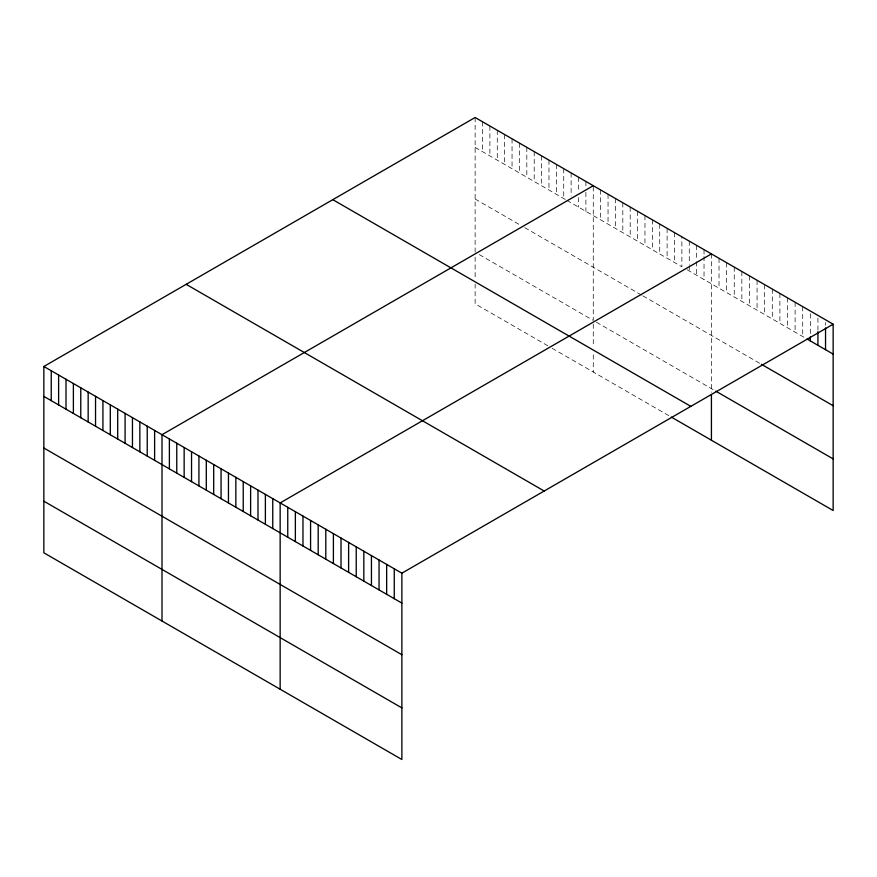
<?xml version="1.0" encoding="UTF-8"?>
<svg xmlns="http://www.w3.org/2000/svg" width="877" height="877" viewBox="0 0 877 877"><rect width="100%" height="100%" fill="white"/><g stroke="black" fill="none" stroke-linecap="round" stroke-linejoin="round"><path stroke-width="0.66" stroke-dasharray="4.38 3.29" d="M475.126 117.496L475.126 252.192M475.126 147.391L565.84 199.77M566.904 200.384L681.878 266.761L681.878 236.867M687.162 269.809L805.974 338.412M475.126 199.013L519.425 224.589M524.698 227.636L641.8 295.242M642.852 295.845L760.326 363.67M479.346 254.626L593.269 320.401L593.269 185.705M596.437 322.232L714.678 390.495M547.917 345.834L475.126 303.815L475.126 284.148M552.126 348.268L670.28 416.487M825.542 322.528L825.542 325.246M817.934 318.132L817.934 330.366M810.326 313.736L810.326 334.126M802.718 306.632L802.718 336.527M795.11 302.236L795.11 332.142M787.502 297.84L787.502 327.746M779.894 293.455L779.894 323.35M772.286 289.059L772.286 318.965M764.678 284.663L764.678 314.569M757.07 280.267L757.07 310.173M749.462 275.882L749.462 305.777M741.854 271.486L741.854 301.392M734.246 267.09L734.246 296.996M726.638 262.705L726.638 292.6M719.03 258.309L719.03 288.215M711.422 253.913L711.422 392.304M704.034 249.66L704.034 255.086M704.034 256.446L704.034 279.555M696.656 245.396L696.656 260.337M696.656 261.697L696.656 275.29M689.267 241.131L689.267 264.229M689.267 265.588L689.267 271.026M674.501 232.602L674.501 262.508M667.112 228.338L667.112 258.244M659.734 224.073L659.734 253.979M652.345 219.809L652.345 249.715M644.957 215.545L644.957 245.45M637.579 211.28L637.579 241.186M630.19 207.027L630.19 236.922M622.813 202.762L622.813 232.657M615.424 198.498L615.424 228.393M608.046 194.234L608.046 224.128M600.657 189.969L600.657 219.875M593.269 324.095L593.269 346.218M593.269 354.812L593.269 372.023M585.891 181.44L585.891 186.878M585.891 192.315L585.891 211.346M578.502 177.176L578.502 192.129M578.502 197.566L578.502 207.082M571.124 172.912L571.124 196.02M563.736 168.647L563.736 198.553M556.347 164.394L556.347 194.288M548.969 160.129L548.969 190.024M541.58 155.865L541.58 185.76M534.203 151.6L534.203 181.506M526.814 147.336L526.814 177.242M519.425 143.072L519.425 172.977M512.047 138.807L512.047 168.713M504.659 134.543L504.659 164.448M497.281 130.278L497.281 160.184M489.892 126.014L489.892 155.92M482.503 121.76L482.503 151.655M475.126 257.104L475.126 277.998"/><path stroke-width="1.32" d="M43.85 366.487L401.874 573.185L401.874 759.504L43.85 552.806L43.85 366.487L475.126 117.496L833.15 324.194L833.15 510.513L671.333 417.09M593.269 185.705L162.004 434.696L162.004 621.015M711.422 253.913L280.147 502.916L280.147 689.223M401.874 573.185L833.15 324.194M807.07 339.037L833.15 354.1M761.411 364.306L833.15 405.711M715.764 391.131L833.15 458.901M332.8 199.66L690.835 406.369M186.165 284.323L544.2 491.021M43.85 396.393L401.874 603.091M43.85 448.004L401.874 654.713M43.85 501.184L401.874 707.892M825.542 327.965L825.542 349.704M817.934 331.725L817.934 345.319M810.326 336.845L810.326 340.923M711.422 394.76L711.422 440.232M394.266 568.8L394.266 598.695M386.658 564.404L386.658 594.31M379.05 560.008L379.05 589.914M371.442 555.623L371.442 585.518M363.834 551.227L363.834 581.133M356.226 546.831L356.226 576.737M348.618 542.446L348.618 572.341M341.01 538.05L341.01 567.956M333.403 533.654L333.403 563.56M325.795 529.269L325.795 559.164M318.187 524.874L318.187 554.779M310.579 520.478L310.579 550.383M302.971 516.093L302.971 545.987M295.363 511.697L295.363 541.602M287.755 507.301L287.755 537.206M272.758 498.651L272.758 528.546M265.38 494.387L265.38 524.282M257.991 490.122L257.991 520.028M250.614 485.858L250.614 515.764M243.225 481.594L243.225 511.499M235.847 477.329L235.847 507.235M228.458 473.065L228.458 502.97M221.07 468.8L221.07 498.706M213.692 464.547L213.692 494.442M206.303 460.282L206.303 490.177M198.926 456.018L198.926 485.913M191.537 451.754L191.537 481.648M184.148 447.489L184.148 477.395M176.77 443.225L176.77 473.131M169.382 438.96L169.382 468.866M154.615 430.432L154.615 460.337M147.226 426.167L147.226 456.073M139.849 421.914L139.849 451.808M132.46 417.649L132.46 447.544M125.082 413.385L125.082 443.28M117.693 409.12L117.693 439.026M110.305 404.856L110.305 434.762M102.927 400.592L102.927 430.497M95.538 396.327L95.538 426.233M88.16 392.063L88.16 421.969M80.772 387.798L80.772 417.704M73.383 383.534L73.383 413.44M66.005 379.281L66.005 409.175M58.616 375.016L58.616 404.911M51.239 370.752L51.239 400.646"/></g></svg>
